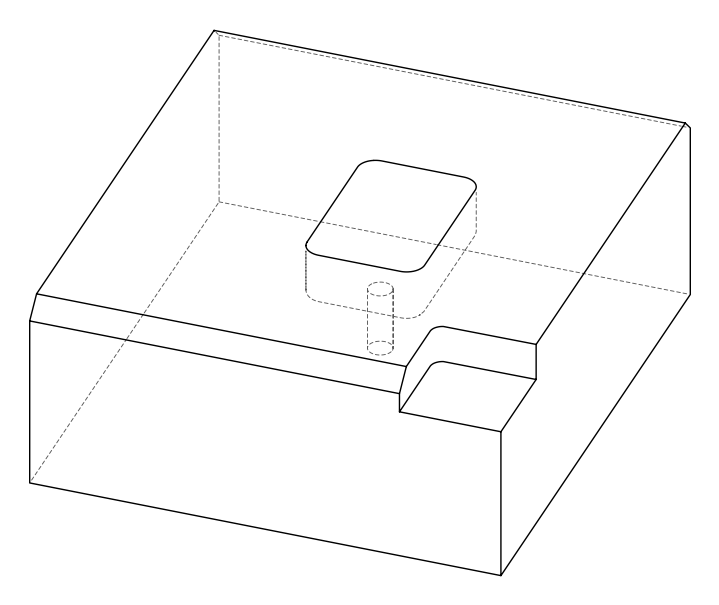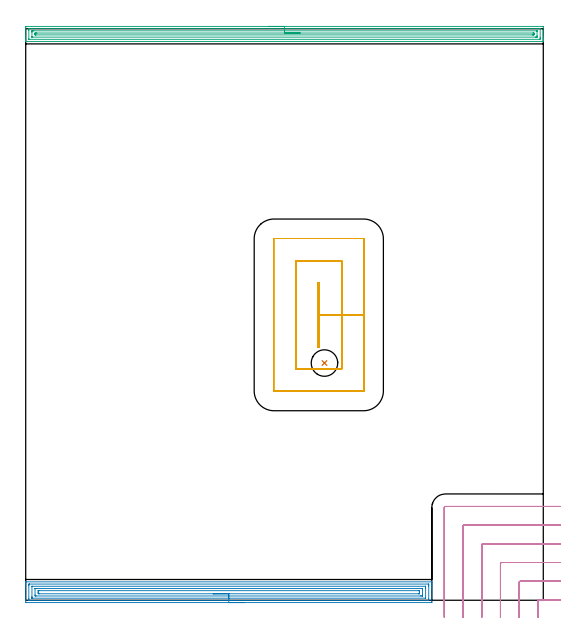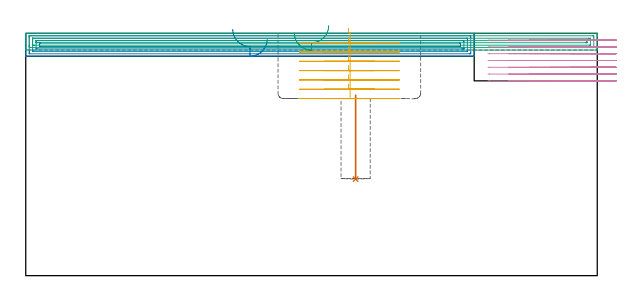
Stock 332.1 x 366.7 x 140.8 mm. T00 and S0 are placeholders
(PLAN: 5 operations, 3 tool changes, 39.5 min)
(1 INDEXABLE_INSERT_DRILL_BLIND_HOLE_FROM_SOLID | STEP1POCKET | NXT0302_005 | 0.2 min | 19150 mm3)
(2 AREA_MILL | FG_CHAMFER_SURFACE | UGT0205_001 | 10.69 min | 23659 mm3)
(3 AREA_MILL_1 | FG_CHAMFER_SURFACE_1 | UGT0205_001 | 10.83 min | 15625 mm3)
(4 MILL_CORNER_NOTCH_RECTANGULAR | CORNER_NOTCH_RECTANGULAR | NXT0201_012 | Follow Part, ap 4, ae 75% | 8.15 min | 133518 mm3)
(5 MILL_RECTANGULAR_POCKET | POCKET_RECTANGULAR_STRAIGHT | NXT0201_007 | Follow Part, ap 6.25, ae 75% | 9.65 min | 371771 mm3)
(TOOL NXT0302_005 | Index. Insert Drill 17mm [880-D1700L20-05] | D17 PA176 FL85 Z2)
(TOOL UGT0205_001 | Chamfer Mill 20 x 3 x 45 deg. | D20 FL50 Z2)
(TOOL NXT0201_012 | ENDMILL 16mm [2P460-1600-NA 1630] | D16 FL38 Z6)
(TOOL NXT0201_007 | ENDMILL 25mm [R216.25-25050GCK54P 1620] | D25 R3 FL54 Z5)
(OP 1 INDEXABLE_INSERT_DRILL_BLIND_HOLE_FROM_SOLID)
G17 G21 G94 G90
T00 M6
G54
G17 G0 G90 X191.7 Y152.2 S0 M3
G43 Z150.8 H1
G94 G81 G98 Z56.1 F250. R104.9
G80
M5
M2
(OP 2 AREA_MILL)
G17 G21 G94 G90
T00 M6
G54
G17 G0 G90 X140.3 Y-1.5 S1061 M3
G43 Z150.8 H0
Z137.5
G94 G1 X140.262 Z136.628 F250.
X140.148 Z135.764
X139.959 Z134.912
X139.697 Z134.08
X139.363 Z133.274
X138.96 Z132.5
X138.492 Z131.764
X137.96 Z131.072
X137.371 Z130.429
X136.728 Z129.84
X136.036 Z129.309
X135.3 Z128.84
X134.526 Z128.437
X133.72 Z128.103
X132.888 Z127.841
X132.037 Z127.652
X131.172 Z127.538
X130.3 Z127.5
X0.631
X0.209 Y-1.496 Z127.502
X0.01 Y-1.492 Z127.506
X0. Y-1.29 Z127.708
Y8.681 Z137.676
Y10.084 Z139.08
Y10.447 Z139.442
Y11.173 Z140.172
Y11.414 Z140.413
X0.006 Y11.788 Z140.78
X0.008 Y11.797 Z140.788
X0.184 Y11.8 Z140.8
X260.416
X260.592 Y11.797 Z140.788
X260.594 Y11.789 Z140.78
X260.6 Y11.413 Z140.413
Y11.172 Z140.172
Y10.447 Z139.442
Y9.201 Z138.198
Y7.798 Z136.794
Y-1.03 Z127.968
X260.598 Y-1.291 Z127.706
X260.59 Y-1.492 Z127.506
X260.388 Y-1.499 Z127.499
X130.3 Y-1.5 Z127.5
Y-0.086 Z128.914
X2.357 Y-0.085 Z128.915
X2.034 Y-0.079 Z128.921
X2.01 Y0.026 Z129.026
X2.003 Y0.265 Z129.265
X2.001 Y0.736 Z129.736
X2. Y1.15 Z130.15
X2.001 Y9.564 Z138.564
X2.003 Y9.975 Z138.975
X2.013 Y10.379 Z139.379
X2.419 Y10.385 Z139.385
X2.482
X258.243
X258.566 Y10.379 Z139.379
X258.59 Y10.274 Z139.274
X258.597 Y10.036 Z139.036
X258.599 Y9.564 Z138.564
X258.6 Y9.15 Z138.15
X258.599 Y0.736 Z129.736
X258.597 Y0.325 Z129.325
X258.587 Y-0.079 Z128.921
X258.181 Y-0.085 Z128.915
X258.118
X130.3 Y-0.086 Z128.914
Y1.329 Z130.329
X4.208
X4.11 Y1.33 Z130.33
X4.033 Y1.333 Z130.333
X4.015 Y1.335 Z130.335
X4.01 Y1.356 Z130.356
X4.006 Y1.414 Z130.414
X4.002 Y1.619 Z130.619
X4. Y1.824 Z130.824
Y2.502 Z131.502
X4.001 Y8.681 Z137.681
X4.003 Y8.884 Z137.884
X4.01 Y8.954 Z137.954
X4.014 Y8.965 Z137.965
X4.025 Y8.967 Z137.967
X4.061 Y8.97 Z137.97
X4.208 Y8.971 Z137.971
X256.392
X256.49 Y8.97 Z137.97
X256.567 Y8.967 Z137.967
X256.585 Y8.965 Z137.965
X256.59 Y8.944 Z137.944
X256.594 Y8.886 Z137.886
X256.598 Y8.681 Z137.681
X256.6 Y8.476 Z137.476
Y7.798 Z136.798
X256.599 Y1.619 Z130.619
X256.597 Y1.416 Z130.416
X256.59 Y1.346 Z130.346
X256.586 Y1.335 Z130.335
X256.575 Y1.333 Z130.333
X256.539 Y1.33 Z130.33
X256.392 Y1.329 Z130.329
X130.3
Y2.743 Z131.743
X6.646
X6.137 Y2.748 Z131.748
X6.026 Y2.75 Z131.75
X6.01 Y2.945 Z131.945
X6. Y3.381 Z132.381
Y7.355 Z136.355
X6.002 Y7.465 Z136.465
X6.006 Y7.52 Z136.52
X6.009 Y7.543 Z136.543
X6.027 Y7.55 Z136.55
X6.244 Y7.554 Z136.554
X6.891 Y7.557 Z136.557
X7.135
X253.954
X254.463 Y7.552 Z136.552
X254.574 Y7.551 Z136.551
X254.59 Y7.356 Z136.356
X254.6 Y6.919 Z135.919
Y3.388 Z132.388
Y2.945 Z131.945
X254.598 Y2.835 Z131.835
X254.594 Y2.78 Z131.78
X254.591 Y2.757 Z131.757
X254.573 Y2.75 Z131.75
X254.356 Y2.746 Z131.746
X253.709 Y2.743 Z131.743
X253.465
X130.3
Y4.157 Z133.157
X8.679
X8.568 Y4.159 Z133.159
X8.344 Y4.164 Z133.164
X8.01 Y4.178 Z133.178
X8.007 Y4.267 Z133.267
X8. Y4.937 Z133.937
Y5.15 Z134.15
Y5.82 Z134.82
X8.003 Y6.033 Z135.033
X8.007 Y6.116 Z135.116
X8.009 Y6.131 Z135.131
X8.084 Y6.136 Z135.136
X8.233 Y6.14 Z135.14
X8.456 Y6.143 Z135.143
X8.568
X251.921
X252.032 Y6.141 Z135.141
X252.255 Y6.136 Z135.136
X252.59 Y6.122 Z135.122
X252.593 Y6.033 Z135.033
X252.6 Y5.363 Z134.363
Y5.15 Z134.15
Y4.48 Z133.48
X252.597 Y4.267 Z133.267
X252.593 Y4.184 Z133.184
X252.591 Y4.169 Z133.169
X252.516 Y4.164 Z133.164
X252.368 Y4.16 Z133.16
X252.144 Y4.157 Z133.157
X252.032
X130.3
X129.428 Z133.195
X128.564 Z133.309
X127.712 Z133.498
X126.88 Z133.76
X126.074 Z134.094
X125.3 Z134.497
X124.564 Z134.965
X123.872 Z135.496
X123.229 Z136.086
X122.64 Z136.729
X122.108 Z137.421
X121.64 Z138.157
X121.237 Z138.931
X120.903 Z139.737
X120.641 Z140.569
X120.452 Z141.42
X120.338 Z142.285
X120.3 Z143.157
G0 Z150.8
M5
M2
(OP 3 AREA_MILL_1)
G17 G21 G94 G90
T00 M6
G54
G17 G0 G90 X156.05 Y368.2 S1061 M3
G43 Z150.8 H0
Z141.1
G94 G1 X156.088 Z140.228 F250.
X156.202 Z139.364
X156.391 Z138.512
X156.653 Z137.68
X156.987 Z136.874
X157.39 Z136.1
X157.858 Z135.364
X158.39 Z134.672
X158.979 Z134.029
X159.622 Z133.44
X160.314 Z132.908
X161.05 Z132.44
X161.824 Z132.037
X162.63 Z131.703
X163.462 Z131.441
X164.314 Z131.252
X165.178 Z131.138
X166.05 Z131.1
X331.471
X331.917 Y368.196 Z131.102
X332.09 Y368.192 Z131.106
X332.1 Y368.016 Z131.282
Y361.588 Z137.707
Y360.185 Z139.111
Y359.826 Z139.469
Y359.107 Z140.192
Y358.863 Z140.437
X332.096 Y358.502 Z140.789
X331.917 Y358.5 Z140.8
X0.179
X0.006 Y358.501 Z140.79
X0.004 Y358.502 Z140.789
X0. Y358.862 Z140.438
Y359.107 Z140.192
Y359.826 Z139.469
Y361.066 Z138.231
Y362.469 Z136.826
Y367.755 Z131.543
X0.002 Y368.018 Z131.28
X0.01 Y368.192 Z131.106
X0.186 Y368.199 Z131.099
X166.05 Y368.2 Z131.1
Y366.786 Z132.514
X329.772 Y366.785 Z132.515
X330.06 Y366.78 Z132.52
X330.088 Y366.779 Z132.521
X330.093 Y366.758 Z132.542
X330.097 Y366.722 Z132.578
X330.099 Y366.688 Z132.612
X330.1 Y361.177 Z138.123
X330.097 Y360.707 Z138.593
X330.092 Y360.303 Z138.997
X330.075 Y359.921 Z139.379
X329.682 Y359.916 Z139.384
X329.592 Y359.915 Z139.385
X2.327
X2.04 Y359.92 Z139.38
X2.012 Y359.921 Z139.379
X2.007 Y359.942 Z139.358
X2.003 Y359.978 Z139.322
X2.001 Y360.012 Z139.288
X2. Y365.523 Z133.777
X2.003 Y365.993 Z133.307
X2.008 Y366.397 Z132.903
X2.025 Y366.779 Z132.521
X2.418 Y366.784 Z132.516
X2.508 Y366.785 Z132.515
X166.05 Y366.786 Z132.514
Y365.372 Z133.928
X327.894 Y365.371 Z133.929
X327.982 Y365.37 Z133.93
X328.051 Y365.367 Z133.933
X328.089 Y365.365 Z133.935
X328.091 Y365.315 Z133.985
X328.097 Y365.112 Z134.188
X328.1 Y364.909 Z134.391
Y362.266 Z137.034
X328.096 Y361.588 Z137.712
X328.092 Y361.393 Z137.907
X328.082 Y361.335 Z137.965
X328.025 Y361.333 Z137.967
X327.894 Y361.331 Z137.969
X327.263 Y361.329 Z137.971
X327.
X4.206
X4.118 Y361.33 Z137.97
X4.049 Y361.333 Z137.967
X4.011 Y361.335 Z137.965
X4.009 Y361.385 Z137.915
X4.003 Y361.588 Z137.712
X4.001 Y361.791 Z137.509
X4. Y364.434 Z134.866
X4.004 Y365.112 Z134.188
X4.008 Y365.307 Z133.993
X4.018 Y365.365 Z133.935
X4.075 Y365.367 Z133.933
X4.206 Y365.369 Z133.931
X4.837 Y365.371 Z133.929
X5.1
X166.05 Y365.372 Z133.928
Y363.957 Z135.343
X325.49
X325.957 Y363.952 Z135.348
X326.057 Y363.95 Z135.35
X326.09 Y363.945 Z135.355
X326.093 Y363.896 Z135.404
X326.096 Y363.788 Z135.512
X326.1 Y363.356 Z135.944
X326.096 Y362.912 Z136.388
X326.093 Y362.803 Z136.497
X326.09 Y362.754 Z136.546
X326.032 Y362.75 Z136.55
X325.824 Y362.746 Z136.554
X325.211 Y362.743 Z136.557
X324.934
X6.61 Y362.744 Z136.556
X6.143 Y362.748 Z136.552
X6.043 Y362.75 Z136.55
X6.01 Y362.755 Z136.545
X6.007 Y362.804 Z136.496
X6.004 Y362.912 Z136.388
X6. Y363.345 Z135.955
X6.004 Y363.788 Z135.512
X6.007 Y363.897 Z135.403
X6.01 Y363.946 Z135.354
X6.068 Y363.95 Z135.35
X6.276 Y363.954 Z135.346
X6.889 Y363.957 Z135.343
X7.166
X166.05
X166.922 Z135.381
X167.786 Z135.495
X168.638 Z135.683
X169.47 Z135.946
X170.276 Z136.28
X171.05 Z136.682
X171.786 Z137.151
X172.478 Z137.682
X173.121 Z138.272
X173.71 Z138.915
X174.242 Z139.607
X174.71 Z140.343
X175.113 Z141.116
X175.447 Z141.922
X175.709 Z142.754
X175.898 Z143.606
X176.012 Z144.471
X176.05 Z145.343
G0 Z150.8
M5
M2
(OP 4 MILL_CORNER_NOTCH_RECTANGULAR)
G17 G21 G94 G90
T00 M6
G54
G17 G0 G90 X343.1 Y0.2 S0 M3
G43 Z150.8 H1
Z136.857
G94 G1 X340.1 F250.
X329.395 F500.
G3 X328.6 Y-0.595 R0.8
G1 Y-7.751
X328.599 Y-8.
X328.587 Y-11. F250.
G0 Z150.8
X343.1 Y12.2
Z136.857
G1 X340.1
X317.395 F500.
G3 X316.6 Y11.405 R0.8
G1 Y-7.751
X316.599 Y-8.
X316.584 Y-11. F250.
G0 Z150.8
X343.1 Y24.2
Z136.857
G1 X340.1
X305.395 F500.
G3 X304.6 Y23.405 R0.8
G1 Y-7.751
X304.599 Y-8.
X304.578 Y-11. F250.
G0 Z150.8
X343.1 Y36.2
Z136.857
G1 X340.1
X293.396 F500.
G3 X292.6 Y35.404 R0.8
G1 Y-7.751
G2 X292.599 Y-8. R24.
G1 X292.568 Y-11. F250.
G0 Z150.8
X343.1 Y48.2
Z136.857
G1 X340.1
X281.396 F500.
G3 X280.6 Y47.404 R0.8
G1 Y-7.751
G2 X280.597 Y-8. R12.
G1 X280.535 Y-10.999 F250.
G0 Z150.8
X343.1 Y60.2
Z136.857
G1 X340.1
X269.396 F500.
G3 X268.6 Y59.404 R0.8
G1 Y-7.751
Y-10.751 F250.
G0 Z150.8
X343.1 Y0.2
Z132.914
G1 X340.1
X329.395 F500.
G3 X328.6 Y-0.595 R0.8
G1 Y-8.
Y-11. F250.
G0 Z150.8
X343.1 Y12.2
Z132.914
G1 X340.1
X317.395 F500.
G3 X316.6 Y11.405 R0.8
G1 Y-8.
Y-11. F250.
G0 Z150.8
X343.1 Y24.2
Z132.914
G1 X340.1
X305.395 F500.
G3 X304.6 Y23.405 R0.8
G1 Y-8.
Y-11. F250.
G0 Z150.8
X343.1 Y36.2
Z132.914
G1 X340.1
X293.396 F500.
G3 X292.6 Y35.404 R0.8
G1 Y-8.
Y-11. F250.
G0 Z150.8
X343.1 Y48.2
Z132.914
G1 X340.1
X281.396 F500.
G3 X280.6 Y47.404 R0.8
G1 Y-8.
Y-11. F250.
G0 Z150.8
X343.1 Y60.2
Z132.914
G1 X340.1
X269.396 F500.
G3 X268.6 Y59.404 R0.8
G1 Y-8.
Y-11. F250.
G0 Z150.8
X343.1 Y0.2
Z128.971
G1 X340.1
X329.395 F500.
G3 X328.6 Y-0.595 R0.8
G1 Y-8.
Y-11. F250.
G0 Z150.8
X343.1 Y12.2
Z128.971
G1 X340.1
X317.395 F500.
G3 X316.6 Y11.405 R0.8
G1 Y-8.
Y-11. F250.
G0 Z150.8
X343.1 Y24.2
Z128.971
G1 X340.1
X305.395 F500.
G3 X304.6 Y23.405 R0.8
G1 Y-8.
Y-11. F250.
G0 Z150.8
X343.1 Y36.2
Z128.971
G1 X340.1
X293.396 F500.
G3 X292.6 Y35.404 R0.8
G1 Y-8.
Y-11. F250.
G0 Z150.8
X343.1 Y48.2
Z128.971
G1 X340.1
X281.396 F500.
G3 X280.6 Y47.404 R0.8
G1 Y-8.
Y-11. F250.
G0 Z150.8
X343.1 Y60.2
Z128.971
G1 X340.1
X269.396 F500.
G3 X268.6 Y59.404 R0.8
G1 Y-8.
Y-11. F250.
G0 Z150.8
X343.1 Y0.2
Z125.029
G1 X340.1
X329.395 F500.
G3 X328.6 Y-0.595 R0.8
G1 Y-8.
Y-11. F250.
G0 Z150.8
X343.1 Y12.2
Z125.029
G1 X340.1
X317.395 F500.
G3 X316.6 Y11.405 R0.8
G1 Y-8.
Y-11. F250.
G0 Z150.8
X343.1 Y24.2
Z125.029
G1 X340.1
X305.395 F500.
G3 X304.6 Y23.405 R0.8
G1 Y-8.
Y-11. F250.
G0 Z150.8
X343.1 Y36.2
Z125.029
G1 X340.1
X293.396 F500.
G3 X292.6 Y35.404 R0.8
G1 Y-8.
Y-11. F250.
G0 Z150.8
X343.1 Y48.2
Z125.029
G1 X340.1
X281.396 F500.
G3 X280.6 Y47.404 R0.8
G1 Y-8.
Y-11. F250.
G0 Z150.8
X343.1 Y60.2
Z125.029
G1 X340.1
X269.396 F500.
G3 X268.6 Y59.404 R0.8
G1 Y-8.
Y-11. F250.
G0 Z150.8
X343.1 Y0.2
Z121.086
G1 X340.1
X329.395 F500.
G3 X328.6 Y-0.595 R0.8
G1 Y-8.
Y-11. F250.
G0 Z150.8
X343.1 Y12.2
Z121.086
G1 X340.1
X317.395 F500.
G3 X316.6 Y11.405 R0.8
G1 Y-8.
Y-11. F250.
G0 Z150.8
X343.1 Y24.2
Z121.086
G1 X340.1
X305.395 F500.
G3 X304.6 Y23.405 R0.8
G1 Y-8.
Y-11. F250.
G0 Z150.8
X343.1 Y36.2
Z121.086
G1 X340.1
X293.396 F500.
G3 X292.6 Y35.404 R0.8
G1 Y-8.
Y-11. F250.
G0 Z150.8
X343.1 Y48.2
Z121.086
G1 X340.1
X281.396 F500.
G3 X280.6 Y47.404 R0.8
G1 Y-8.
Y-11. F250.
G0 Z150.8
X343.1 Y60.2
Z121.086
G1 X340.1
X269.396 F500.
G3 X268.6 Y59.404 R0.8
G1 Y-8.
Y-11. F250.
G0 Z150.8
X343.1 Y0.2
Z117.143
G1 X340.1
X329.395 F500.
G3 X328.6 Y-0.595 R0.8
G1 Y-8.
Y-11. F250.
G0 Z150.8
X343.1 Y12.2
Z117.143
G1 X340.1
X317.395 F500.
G3 X316.6 Y11.405 R0.8
G1 Y-8.
Y-11. F250.
G0 Z150.8
X343.1 Y24.2
Z117.143
G1 X340.1
X305.395 F500.
G3 X304.6 Y23.405 R0.8
G1 Y-8.
Y-11. F250.
G0 Z150.8
X343.1 Y36.2
Z117.143
G1 X340.1
X293.396 F500.
G3 X292.6 Y35.404 R0.8
G1 Y-8.
Y-11. F250.
G0 Z150.8
X343.1 Y48.2
Z117.143
G1 X340.1
X281.396 F500.
G3 X280.6 Y47.404 R0.8
G1 Y-8.
Y-11. F250.
G0 Z150.8
X343.1 Y60.2
Z117.143
G1 X340.1
X269.396 F500.
G3 X268.6 Y59.404 R0.8
G1 Y-8.
Y-11. F250.
G0 Z150.8
X343.1 Y0.2
Z113.2
G1 X340.1
X329.395 F500.
G3 X328.6 Y-0.595 R0.8
G1 Y-8.
Y-11. F250.
G0 Z150.8
X343.1 Y12.2
Z113.2
G1 X340.1
X317.395 F500.
G3 X316.6 Y11.405 R0.8
G1 Y-8.
Y-11. F250.
G0 Z150.8
X343.1 Y24.2
Z113.2
G1 X340.1
X305.395 F500.
G3 X304.6 Y23.405 R0.8
G1 Y-8.
Y-11. F250.
G0 Z150.8
X343.1 Y36.2
Z113.2
G1 X340.1
X293.396 F500.
G3 X292.6 Y35.404 R0.8
G1 Y-8.
Y-11. F250.
G0 Z150.8
X343.1 Y48.2
Z113.2
G1 X340.1
X281.396 F500.
G3 X280.6 Y47.404 R0.8
G1 Y-8.
Y-11. F250.
G0 Z150.8
X343.1 Y60.2
Z113.2
G1 X340.1
X269.396 F500.
G3 X268.6 Y59.404 R0.8
G1 Y-8.
Y-11. F250.
G0 Z150.8
M5
M2
(OP 5 MILL_RECTANGULAR_POCKET)
G17 G21 G94 G90
T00 M6
G54
G17 G0 G90 X187.6 Y172.602 S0 M3
G43 Z150.8 H1
Z143.8
G94 G1 Y162.6 Z141.12 F250.
X188.5 Z140.879
Y183.1 Z135.386
Y203.6 F500.
X187.6
Y162.6
X188.5
Y183.1
X202.75
Y217.85
X173.35
Y148.35
X202.75
Y183.1
X217.
Y231.9
G3 X216.8 Y232.1 R0.2
G1 X159.3
G3 X159.1 Y231.9 R0.2
G1 Y134.3
G3 X159.3 Y134.1 R0.2
G1 X216.8
G3 X217. Y134.3 R0.2
G1 Y183.1
Y184.1
G0 X187.6 Y172.602 Z138.386
G1 Y162.6 Z135.705 F250.
X188.5 Z135.464
Y183.1 Z129.971
Y203.6 F500.
X187.6
Y162.6
X188.5
Y183.1
X202.75
Y217.85
X173.35
Y148.35
X202.75
Y183.1
X217.
Y231.9
G3 X216.8 Y232.1 R0.2
G1 X159.3
G3 X159.1 Y231.9 R0.2
G1 Y134.3
G3 X159.3 Y134.1 R0.2
G1 X216.8
G3 X217. Y134.3 R0.2
G1 Y183.1
Y184.1
G0 X187.6 Y172.602 Z132.971
G1 Y162.6 Z130.291 F250.
X188.5 Z130.05
Y183.1 Z124.557
Y203.6 F500.
X187.6
Y162.6
X188.5
Y183.1
X202.75
Y217.85
X173.35
Y148.35
X202.75
Y183.1
X217.
Y231.9
G3 X216.8 Y232.1 R0.2
G1 X159.3
G3 X159.1 Y231.9 R0.2
G1 Y134.3
G3 X159.3 Y134.1 R0.2
G1 X216.8
G3 X217. Y134.3 R0.2
G1 Y183.1
Y184.1
G0 X187.6 Y172.602 Z127.557
G1 Y162.6 Z124.877 F250.
X188.5 Z124.636
Y183.1 Z119.143
Y203.6 F500.
X187.6
Y162.6
X188.5
Y183.1
X202.75
Y217.85
X173.35
Y148.35
X202.75
Y183.1
X217.
Y231.9
G3 X216.8 Y232.1 R0.2
G1 X159.3
G3 X159.1 Y231.9 R0.2
G1 Y134.3
G3 X159.3 Y134.1 R0.2
G1 X216.8
G3 X217. Y134.3 R0.2
G1 Y183.1
Y184.1
G0 X187.6 Y172.602 Z122.143
G1 Y162.6 Z119.463 F250.
X188.5 Z119.222
Y183.1 Z113.729
Y203.6 F500.
X187.6
Y162.6
X188.5
Y183.1
X202.75
Y217.85
X173.35
Y148.35
X202.75
Y183.1
X217.
Y231.9
G3 X216.8 Y232.1 R0.2
G1 X159.3
G3 X159.1 Y231.9 R0.2
G1 Y134.3
G3 X159.3 Y134.1 R0.2
G1 X216.8
G3 X217. Y134.3 R0.2
G1 Y183.1
Y184.1
G0 X187.6 Y172.602 Z116.729
G1 Y162.6 Z114.048 F250.
X188.5 Z113.807
Y183.1 Z108.314
Y203.6 F500.
X187.6
Y162.6
X188.5
Y183.1
X202.75
Y217.85
X173.35
Y148.35
X202.75
Y183.1
X217.
Y231.9
G3 X216.8 Y232.1 R0.2
G1 X159.3
G3 X159.1 Y231.9 R0.2
G1 Y134.3
G3 X159.3 Y134.1 R0.2
G1 X216.8
G3 X217. Y134.3 R0.2
G1 Y183.1
Y184.1
G0 X187.6 Y172.602 Z111.314
G1 Y162.6 Z108.634 F250.
X188.5 Z108.393
Y183.1 Z102.9
Y203.6 F500.
X187.6
Y162.6
X188.5
Y183.1
X202.75
Y217.85
X173.35
Y148.35
X202.75
Y183.1
X217.
Y231.9
G3 X216.8 Y232.1 R0.2
G1 X159.3
G3 X159.1 Y231.9 R0.2
G1 Y134.3
G3 X159.3 Y134.1 R0.2
G1 X216.8
G3 X217. Y134.3 R0.2
G1 Y183.1
Y184.1
G0 Z150.8
M5
M2
